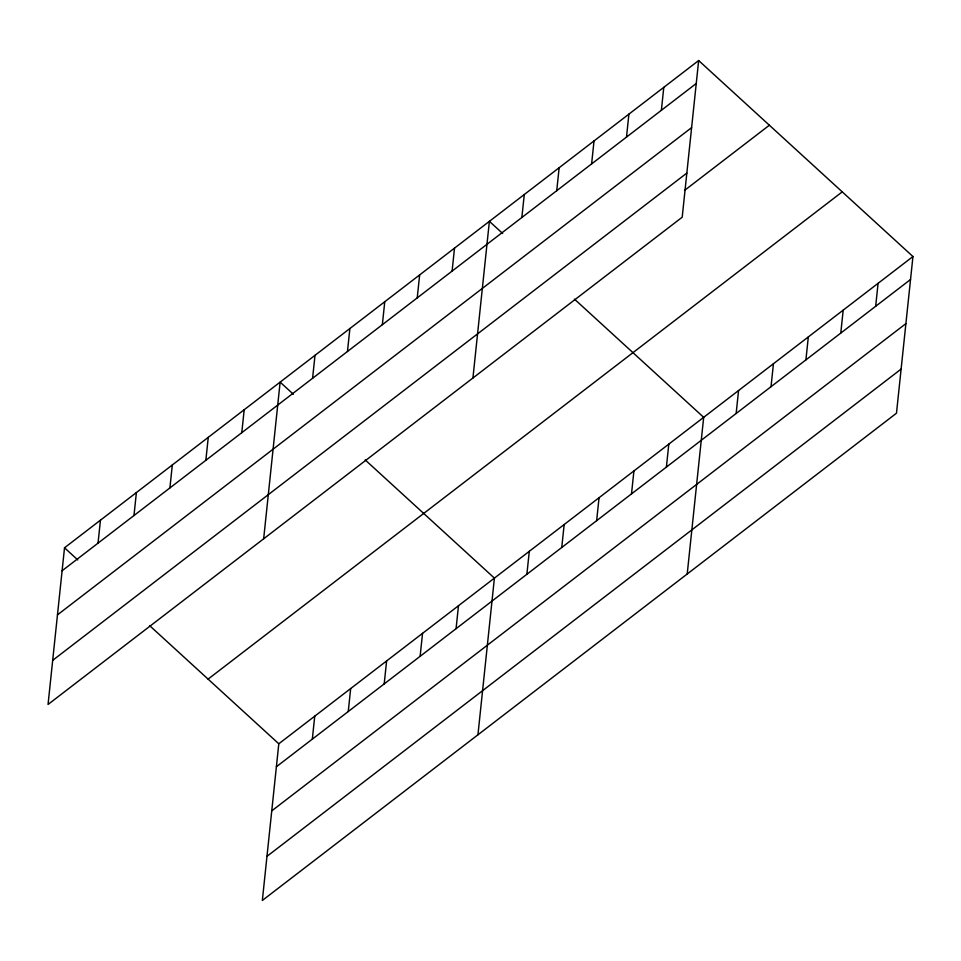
<?xml version="1.0" encoding="UTF-8"?>
<svg xmlns="http://www.w3.org/2000/svg" width="961" height="961" viewBox="0 0 961 961"><rect width="100%" height="100%" fill="white"/><g stroke="black" fill="none" stroke-linecap="round" stroke-linejoin="round"><path stroke-width="1.44" d="M698.659 60.543L64.519 547.794L48.05 704.461L682.202 217.21L698.659 60.543L912.95 256.539L896.481 413.206L262.341 900.457L278.798 743.79L912.95 256.539M98.034 543.145L100.449 520.189M133.975 515.528L136.39 492.573M169.905 487.924L172.319 464.968M205.846 460.307L208.261 437.351M241.776 432.69L244.19 409.746M263.662 538.797L280.131 382.13L293.381 394.262M312.589 378.286L315.004 355.33M347.474 351.486L349.888 328.53M312.325 739.141L314.74 716.185M382.346 324.686L384.76 301.73M348.254 711.524L350.669 688.569M417.23 297.886L419.645 274.93M384.196 683.92L386.61 660.964M452.102 271.086L454.517 248.13M420.125 656.303L422.54 633.347M472.932 377.997L489.389 221.33L502.651 233.463M456.067 628.698L458.481 605.742M521.859 217.486L524.274 194.542M477.941 734.793L494.41 578.126L365.192 459.935M556.743 190.686L559.146 167.743M526.88 574.282L529.295 551.326M591.616 163.899L594.03 140.943M561.753 547.482L564.167 524.526M626.5 137.099L628.902 114.143M596.637 520.682L599.051 497.726M661.372 110.299L663.787 87.343M631.509 493.882L633.924 470.926M666.393 467.082L668.808 444.138M687.211 573.993L703.68 417.338L574.462 299.135M736.15 413.494L738.565 390.538M771.022 386.694L773.437 363.738M805.907 359.894L808.321 336.939M840.779 333.095L843.193 310.139M875.663 306.295L878.078 283.339M62.105 570.75L696.257 83.499M57.468 614.872L691.608 127.621M52.687 660.339L686.839 173.076M684.508 190.434L769.377 125.218M208.093 679.115L842.232 191.864M276.396 766.746L910.535 279.495M271.747 810.868L905.899 323.617M266.978 856.335L901.118 369.084M64.519 547.794L77.781 559.927M149.58 625.599L278.798 743.79"/></g></svg>
